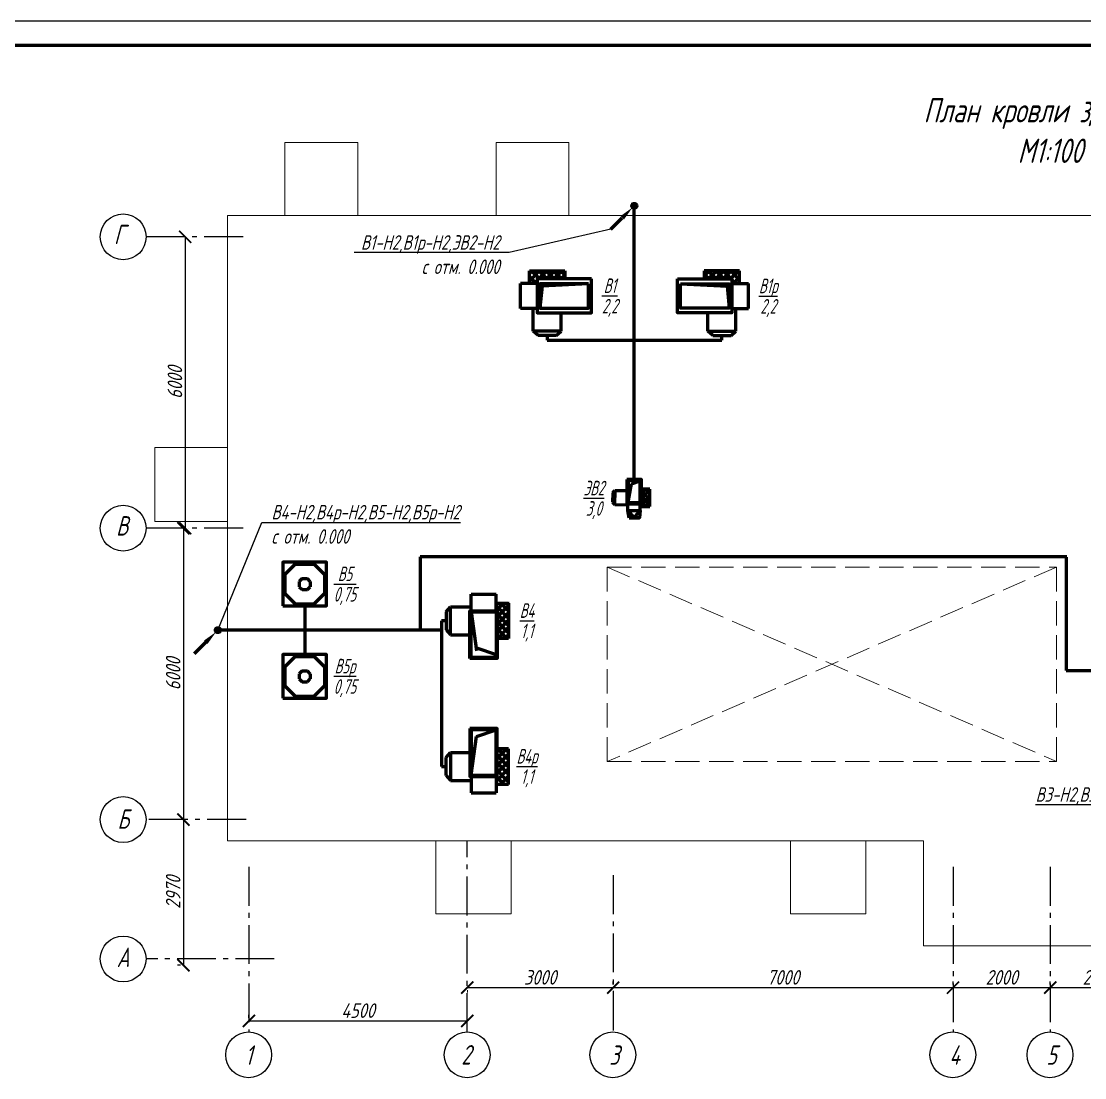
# Model space of a CAD drawing. Header units: millimetres. Extents: x -10490 to 5162, y -5053 to 76.
# Drawn here: x -4215.2 to -3996.2, y -141.7 to 75.9 of the extents above; entities that cross this region are included whole.
import ezdxf
from ezdxf import colors
from ezdxf.entities.mleader import LeaderData, LeaderLine
from ezdxf.math import Vec2, Vec3

# ---------------------------------------------------------------- set-up
doc = ezdxf.new("R2010")
doc.units = ezdxf.units.MM
doc.linetypes.add('GOST2.303 4', pattern=[7, 5, -2, 0])
doc.linetypes.add('gost6', pattern=[12, 8, -1.5, 1, -1.5])
doc.layers.get('Defpoints').update_dxf_attribs({"color": 33})
for name, color, linetype, lineweight in [('КаБель силовой (Вновь)', 1, 'Continuous', 60), ('Линия выноска', 137, 'Continuous', 25), ('Осевая', 4, 'gost6', 25), ('Размерная', 4, 'Continuous', 25), ('Рамка толстая', 7, 'Continuous', 60), ('Рамка тонкая', 5, 'Continuous', 25), ('Строительный', 251, 'Continuous', 13), ('Текст', 2, 'Continuous', 25), ('ЭлектрооБорудование (Вновь)', 160, 'Continuous', 60)]:
    doc.layers.add(name, color=color, linetype=linetype, lineweight=lineweight)
doc.styles.add('gost shx', font='gost.shx', dxfattribs={"oblique": 15})
doc.styles.add('SIMPLEX', font='simplex.shx', dxfattribs={"width": 0.7, "oblique": 15})
doc.styles.add('СИМПЛЕКС', font='simplex.shx', dxfattribs={"width": 0.7, "oblique": 15, "height": 500})
doc.dimstyles.new('ISO-25', dxfattribs={"dimtxt": 3, "dimasz": 2.5, "dimexe": 1.25, "dimexo": 0.625, "dimtad": 1, "dimtxsty": 'gost shx', "dimcen": 2.5, "dimclrt": 2, "dimadec": 0, "dimazin": 0, "dimtfac": 1, "dimtmove": 0, "dimatfit": 3, "dimfxl": 1, "dimarcsym": 0})
pattern_1 = [(225, (-5274.8399, -1922.0355), (0.75883164, -0.75883164), []), (315, (-5274.8399, -1922.0355), (0.75883164, 0.75883164), [])]

# ---------------------------------------------------------------- blocks, each defined once
blk = doc.blocks.new('_ArchTick')
at = {"color": 0, "linetype": 'ByBlock', "const_width": 0.15}
blk.add_lwpolyline([(-0.5, -0.5), (0.5, 0.5)], dxfattribs=at)
blk = doc.blocks.new('*D497')
at = {"layer": 'Defpoints', "color": 0, "lineweight": 30, "transparency": 16777216}
for p in [(-4168.29, -130.01), (-4123.34, -130.01), (-4123.34, -130.01)]:
    blk.add_point(p, dxfattribs=at)
at = {"layer": 'Размерная', "color": 0, "lineweight": -2, "transparency": 16777216}
for p, q in [((-4168.29, -129.39), (-4168.29, -128.76)), ((-4123.34, -129.39), (-4123.34, -128.76)), ((-4168.29, -130.01), (-4123.34, -130.01))]:
    blk.add_line(p, q, dxfattribs=at)
at = {"layer": 'Размерная', "color": 0, "lineweight": -2, "transparency": 16777216, "xscale": 2.5, "yscale": 2.5, "zscale": 2.5, "rotation": 180}
blk.add_blockref('_ArchTick', (-4168.29, -130.01), dxfattribs=at)
at = {"layer": 'Размерная', "color": 0, "lineweight": -2, "transparency": 16777216, "xscale": 2.5, "yscale": 2.5, "zscale": 2.5}
blk.add_blockref('_ArchTick', (-4123.34, -130.01), dxfattribs=at)
at = {"layer": 'Размерная', "color": 2, "transparency": 16777216, "insert": (-4145.82, -127.89), "char_height": 3, "attachment_point": 5, "style": 'gost shx'}
blk.add_mtext('4500', dxfattribs=at)
blk = doc.blocks.new('*D488')
at = {"layer": 'Defpoints', "color": 0, "lineweight": 30, "transparency": 16777216}
for p in [(-4123.34, -123.16), (-4093.29, -123.16), (-4093.29, -123.16)]:
    blk.add_point(p, dxfattribs=at)
at = {"layer": 'Размерная', "color": 0, "lineweight": -2, "transparency": 16777216}
for p, q in [((-4123.34, -122.54), (-4123.34, -121.91)), ((-4093.29, -122.54), (-4093.29, -121.91)), ((-4123.34, -123.16), (-4093.29, -123.16))]:
    blk.add_line(p, q, dxfattribs=at)
at = {"layer": 'Размерная', "color": 0, "lineweight": -2, "transparency": 16777216, "xscale": 2.5, "yscale": 2.5, "zscale": 2.5, "rotation": 180}
blk.add_blockref('_ArchTick', (-4123.34, -123.16), dxfattribs=at)
at = {"layer": 'Размерная', "color": 0, "lineweight": -2, "transparency": 16777216, "xscale": 2.5, "yscale": 2.5, "zscale": 2.5}
blk.add_blockref('_ArchTick', (-4093.29, -123.16), dxfattribs=at)
at = {"layer": 'Размерная', "color": 2, "transparency": 16777216, "insert": (-4108.32, -121.04), "char_height": 3, "attachment_point": 5, "style": 'gost shx'}
blk.add_mtext('3000', dxfattribs=at)
blk = doc.blocks.new('*D489')
at = {"layer": 'Defpoints', "color": 0, "lineweight": 30, "transparency": 16777216}
for p in [(-4093.29, -123.16), (-4023.29, -123.16), (-4023.29, -123.16)]:
    blk.add_point(p, dxfattribs=at)
at = {"layer": 'Размерная', "color": 0, "lineweight": -2, "transparency": 16777216}
for p, q in [((-4023.29, -122.54), (-4023.29, -121.91)), ((-4093.29, -123.16), (-4023.29, -123.16)), ((-4093.29, -123.79), (-4093.29, -124.41))]:
    blk.add_line(p, q, dxfattribs=at)
at = {"layer": 'Размерная', "color": 0, "lineweight": -2, "transparency": 16777216, "xscale": 2.5, "yscale": 2.5, "zscale": 2.5, "rotation": 180}
blk.add_blockref('_ArchTick', (-4093.29, -123.16), dxfattribs=at)
at = {"layer": 'Размерная', "color": 0, "lineweight": -2, "transparency": 16777216, "xscale": 2.5, "yscale": 2.5, "zscale": 2.5}
blk.add_blockref('_ArchTick', (-4023.29, -123.16), dxfattribs=at)
at = {"layer": 'Размерная', "color": 2, "transparency": 16777216, "insert": (-4058.29, -121.04), "char_height": 3, "attachment_point": 5, "style": 'gost shx'}
blk.add_mtext('7000', dxfattribs=at)
blk = doc.blocks.new('*D490')
at = {"layer": 'Defpoints', "color": 0, "lineweight": 30, "transparency": 16777216}
for p in [(-4023.29, -123.16), (-4003.29, -123.16), (-4003.29, -123.16)]:
    blk.add_point(p, dxfattribs=at)
at = {"layer": 'Размерная', "color": 0, "lineweight": -2, "transparency": 16777216}
for p, q in [((-4023.29, -122.54), (-4023.29, -121.91)), ((-4003.29, -122.54), (-4003.29, -121.91)), ((-4023.29, -123.16), (-4003.29, -123.16))]:
    blk.add_line(p, q, dxfattribs=at)
at = {"layer": 'Размерная', "color": 0, "lineweight": -2, "transparency": 16777216, "xscale": 2.5, "yscale": 2.5, "zscale": 2.5, "rotation": 180}
blk.add_blockref('_ArchTick', (-4023.29, -123.16), dxfattribs=at)
at = {"layer": 'Размерная', "color": 0, "lineweight": -2, "transparency": 16777216, "xscale": 2.5, "yscale": 2.5, "zscale": 2.5}
blk.add_blockref('_ArchTick', (-4003.29, -123.16), dxfattribs=at)
at = {"layer": 'Размерная', "color": 2, "transparency": 16777216, "insert": (-4013.29, -121.04), "char_height": 3, "attachment_point": 5, "style": 'gost shx'}
blk.add_mtext('2000', dxfattribs=at)
blk = doc.blocks.new('*D491')
at = {"layer": 'Defpoints', "color": 0, "lineweight": 30, "transparency": 16777216}
for p in [(-4003.29, -123.16), (-3983.29, -123.16), (-3983.29, -123.16)]:
    blk.add_point(p, dxfattribs=at)
at = {"layer": 'Размерная', "color": 0, "lineweight": -2, "transparency": 16777216}
for p, q in [((-4003.29, -122.54), (-4003.29, -121.91)), ((-3983.29, -122.54), (-3983.29, -121.91)), ((-4003.29, -123.16), (-3983.29, -123.16))]:
    blk.add_line(p, q, dxfattribs=at)
at = {"layer": 'Размерная', "color": 0, "lineweight": -2, "transparency": 16777216, "xscale": 2.5, "yscale": 2.5, "zscale": 2.5, "rotation": 180}
blk.add_blockref('_ArchTick', (-4003.29, -123.16), dxfattribs=at)
at = {"layer": 'Размерная', "color": 0, "lineweight": -2, "transparency": 16777216, "xscale": 2.5, "yscale": 2.5, "zscale": 2.5}
blk.add_blockref('_ArchTick', (-3983.29, -123.16), dxfattribs=at)
at = {"layer": 'Размерная', "color": 2, "transparency": 16777216, "insert": (-3993.29, -121.04), "char_height": 3, "attachment_point": 5, "style": 'gost shx'}
blk.add_mtext('2000', dxfattribs=at)
blk = doc.blocks.new('*D498')
at = {"layer": 'Defpoints', "color": 0, "lineweight": 30, "transparency": 16777216}
for p in [(-4181.4, 31.45), (-4181.4, -28.55), (-4181.4, -28.55)]:
    blk.add_point(p, dxfattribs=at)
at = {"layer": 'Размерная', "color": 0, "lineweight": -2, "transparency": 16777216}
for p, q in [((-4182.02, 31.45), (-4182.65, 31.45)), ((-4181.4, 31.45), (-4181.4, -28.55)), ((-4182.02, -28.55), (-4182.65, -28.55))]:
    blk.add_line(p, q, dxfattribs=at)
at = {"layer": 'Размерная', "color": 0, "lineweight": -2, "transparency": 16777216, "xscale": 2.5, "yscale": 2.5, "zscale": 2.5}
for p, rotation in [((-4181.4, 31.45), 90), ((-4181.4, -28.55), 270)]:
    blk.add_blockref('_ArchTick', p, dxfattribs=dict(at, rotation=rotation))
at = {"layer": 'Размерная', "color": 2, "transparency": 16777216, "insert": (-4183.52, 1.45), "char_height": 3, "attachment_point": 5, "rotation": 90, "style": 'gost shx'}
blk.add_mtext('6000', dxfattribs=at)
blk = doc.blocks.new('*D495')
at = {"layer": 'Defpoints', "color": 0, "lineweight": 30, "transparency": 16777216}
for p in [(-4181.76, -28.55), (-4181.76, -88.55), (-4181.76, -88.55)]:
    blk.add_point(p, dxfattribs=at)
at = {"layer": 'Размерная', "color": 0, "lineweight": -2, "transparency": 16777216}
for p, q in [((-4182.39, -28.55), (-4183.01, -28.55)), ((-4181.76, -28.55), (-4181.76, -88.55)), ((-4182.39, -88.55), (-4183.01, -88.55))]:
    blk.add_line(p, q, dxfattribs=at)
at = {"layer": 'Размерная', "color": 0, "lineweight": -2, "transparency": 16777216, "xscale": 2.5, "yscale": 2.5, "zscale": 2.5}
for p, rotation in [((-4181.76, -28.55), 90), ((-4181.76, -88.55), 270)]:
    blk.add_blockref('_ArchTick', p, dxfattribs=dict(at, rotation=rotation))
at = {"layer": 'Размерная', "color": 2, "transparency": 16777216, "insert": (-4183.89, -58.55), "char_height": 3, "attachment_point": 5, "rotation": 90, "style": 'gost shx'}
blk.add_mtext('6000', dxfattribs=at)
blk = doc.blocks.new('*D496')
at = {"layer": 'Defpoints', "color": 0, "lineweight": 30, "transparency": 16777216}
for p in [(-4181.76, -88.55), (-4181.76, -118.55), (-4181.76, -118.55)]:
    blk.add_point(p, dxfattribs=at)
at = {"layer": 'Размерная', "color": 0, "lineweight": -2, "transparency": 16777216}
for p, q in [((-4182.39, -88.55), (-4183.01, -88.55)), ((-4181.76, -88.55), (-4181.76, -118.55)), ((-4182.39, -118.55), (-4183.01, -118.55))]:
    blk.add_line(p, q, dxfattribs=at)
at = {"layer": 'Размерная', "color": 0, "lineweight": -2, "transparency": 16777216, "xscale": 2.5, "yscale": 2.5, "zscale": 2.5}
for p, rotation in [((-4181.76, -88.55), 90), ((-4181.76, -118.55), 270)]:
    blk.add_blockref('_ArchTick', p, dxfattribs=dict(at, rotation=rotation))
at = {"layer": 'Размерная', "color": 2, "transparency": 16777216, "insert": (-4183.89, -103.55), "char_height": 3, "attachment_point": 5, "rotation": 90, "style": 'gost shx'}
blk.add_mtext('2970', dxfattribs=at)
blk = doc.blocks.new('A$C0CDB385D')
at = {"layer": 'Рамка толстая'}
blk.add_line((589, 415), (20, 415), dxfattribs=at)
at = {"layer": 'Рамка тонкая'}
blk.add_line((594, 420), (0, 420), dxfattribs=at)
blk = doc.blocks.new('_None')

msp = doc.modelspace()

# ---------------------------------------------------------------- hatches: boundary and pattern name
at = {"layer": 'КаБель силовой (Вновь)'}
for points in [[(-4088.44061, 37.85317, 1), (-4089.44061, 37.85317, 1)], [(-4174.19156, -49.54637, 1), (-4175.19156, -49.54637, 1)]]:
    msp.add_hatch(color=256, dxfattribs=at).paths.add_polyline_path(points)
at = {"layer": 'ЭлектрооБорудование (Вновь)', "ltscale": 10}
h = msp.add_hatch(dxfattribs=at)
h.set_pattern_fill('ANSI37', color=256, scale=0.338, angle=180, style=0)
h.set_pattern_definition(pattern_1)
h.paths.add_polyline_path([(-4108.94579, 22.79217), (-4103.23879, 22.79217), (-4103.23879, 24.45317), (-4110.51879, 24.45317), (-4110.51879, 21.85317), (-4108.94579, 21.85317)])
h = msp.add_hatch(dxfattribs=at)
h.set_pattern_fill('ANSI37', color=256, scale=0.338, angle=180, style=0)
h.set_pattern_definition(pattern_1)
h.paths.add_polyline_path([(-4068.81179, 22.79217), (-4074.51879, 22.79217), (-4074.51879, 24.45317), (-4067.23879, 24.45317), (-4067.23879, 21.85317), (-4068.81179, 21.85317)])
h = msp.add_hatch(dxfattribs=at)
h.set_pattern_fill('ANSI37', color=256, scale=0.26, angle=-90, style=0)
h.set_pattern_definition([(315, (-2613.3797, -2461.6463), (0.58371665, 0.58371665), []), (45, (-2613.3797, -2461.6463), (-0.58371665, 0.58371665), [])])
h.paths.add_polyline_path([(-4087.73262, -24.07135), (-4087.72841, -23.51397), (-4087.47842, -23.51585), (-4087.45565, -20.50094), (-4085.7057, -20.51416), (-4085.73268, -24.08646)])
h = msp.add_hatch(dxfattribs=at)
h.set_pattern_fill('ANSI37', color=256, scale=0.338, angle=90, style=0)
h.set_pattern_definition([(135, (-5786.316, 1125.1231), (-0.75883164, -0.75883164), []), (225, (-5786.316, 1125.1231), (0.75883164, -0.75883164), [])])
h.paths.add_polyline_path([(-4117.1435, -45.53459), (-4117.1435, -51.24159), (-4114.8035, -51.24159), (-4114.8035, -43.96159), (-4117.4035, -43.96159), (-4117.4035, -45.53459)])
h = msp.add_hatch(dxfattribs=at)
h.set_pattern_fill('ANSI37', color=256, scale=0.338, angle=90, style=0)
h.set_pattern_definition([(135, (-5786.316, 1126.3595), (-0.75883164, -0.75883164), []), (225, (-5786.316, 1126.3595), (0.75883164, -0.75883164), [])])
h.paths.add_polyline_path([(-4117.1435, -79.66859), (-4117.1435, -73.96159), (-4114.8035, -73.96159), (-4114.8035, -81.24159), (-4117.4035, -81.24159), (-4117.4035, -79.66859)])

# ---------------------------------------------------------------- linework, layer by layer
at = {"layer": 'КаБель силовой (Вновь)'}
for p, q in [((-4088.94061, -18.50467), (-4088.94061, 37.85317)), ((-4093.73504, 33.05874), (-4091.41548, 35.37829)), ((-4106.87879, 11.15317), (-4106.87879, 10.15317)), ((-4070.87879, 10.15317), (-4070.87879, 11.15317)), ((-4106.87879, 10.15317), (-4070.87879, 10.15317)), ((-4133.02705, -34.4554), (-4133.02705, -49.4554)), ((-3999.88929, -34.4554), (-4133.02703, -34.4554)), ((-4000.00279, -34.48741), (-4000.00279, -57.8696)), ((-4156.79156, -44.54683), (-4156.79156, -54.54683)), ((-4127.65602, -47.60159), (-4128.65602, -47.60159)), ((-4128.65602, -47.60159), (-4128.65602, -77.60159)), ((-4128.65602, -49.54637), (-4174.69156, -49.54637)), ((-4179.48598, -54.3408), (-4177.16643, -52.02124)), ((-4000.00279, -57.8696), (-3913.29156, -57.8696)), ((-4128.65602, -77.60159), (-4127.65602, -77.60159))]:
    msp.add_line(p, q, dxfattribs=at)
for centre in [(-4088.94061, 37.85317), (-4174.69156, -49.54637)]:
    msp.add_circle(centre, 0.5, dxfattribs=at)
for points in [[(-4091.76904, 35.73185), (-4091.06193, 35.02474), (-4089.29416, 37.49961)], [(-4177.51998, -51.66769), (-4176.81288, -52.3748), (-4175.04511, -49.89992)]]:
    msp.add_solid(points, dxfattribs=at)
at = {"layer": 'Осевая'}
for p, q in [((-4169.50653, 31.45355), (-4189.46412, 31.45355)), ((-4169.50653, -28.54645), (-4189.46412, -28.54645)), ((-4180.63218, -28.54645), (-4180.63218, -28.54645)), ((-4168.87368, -88.54645), (-4189.46412, -88.54645)), ((-4123.34351, -132.27473), (-4123.34351, -92.94683)), ((-4168.29156, -98.28098), (-4168.29156, -132.27501)), ((-4023.29156, -98.28098), (-4023.29156, -132.27501)), ((-4003.29156, -98.28098), (-4003.29156, -132.27501)), ((-4093.29156, -100.00419), (-4093.29156, -132.27501)), ((-4163.07662, -117.24683), (-4189.46412, -117.24683))]:
    msp.add_line(p, q, dxfattribs=at)
at = {"layer": 'Рамка тонкая'}
for centre in [(-4194.18256, 31.45355), (-4194.18256, -28.54645), (-4194.18256, -88.54645), (-4194.18256, -117.24683), (-4168.34351, -136.99317), (-4123.34351, -136.99317), (-4093.34351, -136.99317), (-4023.34351, -136.99317), (-4003.34351, -136.99317)]:
    msp.add_circle(centre, 4.71844, dxfattribs=at)
at = {"layer": 'Строительный', "linetype": 'GOST2.303 4'}
for p, q in [((-4094.4896, -36.56609), (-4094.4896, -76.59743)), ((-4094.4896, -36.56609), (-4001.9896, -76.59743)), ((-4001.9896, -36.56609), (-4094.4896, -76.59743)), ((-4094.4896, -36.56609), (-4001.9896, -36.56609)), ((-4001.9896, -36.56609), (-4001.9896, -76.59743)), ((-4094.4896, -76.59743), (-4001.9896, -76.59743))]:
    msp.add_line(p, q, dxfattribs=at)
at = {"layer": 'Строительный', "ltscale": 100}
msp.add_line((-4029.39156, -109.54683), (-4029.39156, -99.34683), dxfattribs=at)
for points in [[(-4145.89156, 35.85317), (-4145.89156, 50.85317), (-4160.89156, 50.85317), (-4160.89156, 35.85317)], [(-4102.39156, 35.85317), (-4102.39156, 50.85317), (-4117.39156, 50.85317), (-4117.39156, 35.85317)], [(-4172.69156, 35.85317), (-3833.89156, 35.85317), (-3833.89156, -92.94683), (-3981.39156, -92.94683), (-3981.39156, -114.54645), (-4029.39156, -114.54645), (-4029.39156, -92.94683), (-4172.69156, -92.94683), (-4172.69156, 35.85317)], [(-4172.69156, -11.94683), (-4187.69156, -11.94683), (-4187.69156, -27.14683), (-4172.69156, -27.14683)], [(-4114.29156, -92.94683), (-4114.29156, -107.94683), (-4129.79156, -107.94683), (-4129.79156, -92.94683)], [(-4056.74156, -92.94683), (-4056.74156, -107.94683), (-4041.24156, -107.94683), (-4041.24156, -92.94683)]]:
    msp.add_lwpolyline(points, dxfattribs=at)
at = {"layer": 'Строительный'}
msp.add_lwpolyline([(-4123.29156, -123.70499), (-4123.29156, -124.17839)], dxfattribs=at)
at = {"layer": 'ЭлектрооБорудование (Вновь)', "ltscale": 10}
for p, q in [((-4110.51879, 21.85317), (-4110.51879, 24.45317)), ((-4110.51879, 24.45317), (-4103.23879, 24.45317)), ((-4103.23879, 24.45317), (-4103.23879, 22.79217)), ((-4067.23879, 24.45317), (-4074.51879, 24.45317)), ((-4074.51879, 24.45317), (-4074.51879, 22.79217)), ((-4067.23879, 21.85317), (-4067.23879, 24.45317)), ((-4108.94579, 21.85436), (-4112.33879, 21.85436)), ((-4112.33879, 16.73117), (-4112.33879, 21.85317)), ((-4108.94579, 21.85317), (-4112.33879, 21.85317)), ((-4068.81179, 21.85436), (-4065.41879, 21.85436)), ((-4068.81179, 21.85317), (-4065.41879, 21.85317)), ((-4065.41879, 16.73117), (-4065.41879, 21.85317)), ((-4108.94579, 16.74679), (-4112.33879, 16.73117)), ((-4108.94579, 16.73117), (-4112.33879, 16.73117)), ((-4109.75779, 12.00569), (-4109.75779, 16.73117)), ((-4103.99979, 12.00569), (-4103.99979, 15.79217)), ((-4073.75779, 12.00569), (-4073.75779, 15.79217)), ((-4068.81179, 16.74679), (-4065.41879, 16.73117)), ((-4068.81179, 16.73117), (-4065.41879, 16.73117)), ((-4067.99979, 12.00569), (-4067.99979, 16.73117)), ((-4108.74025, 11.15317), (-4109.75779, 12.00569)), ((-4103.99979, 12.00569), (-4109.75779, 12.00569)), ((-4105.01733, 11.15317), (-4108.74025, 11.15317)), ((-4105.01733, 11.15317), (-4103.99979, 12.00569)), ((-4072.74025, 11.15317), (-4073.75779, 12.00569)), ((-4073.75779, 12.00569), (-4067.99979, 12.00569)), ((-4072.74025, 11.15317), (-4069.01733, 11.15317)), ((-4069.01733, 11.15317), (-4067.99979, 12.00569)), ((-4090.22645, -23.24509), (-4089.52943, -19.3823)), ((-4089.52943, -19.3823), (-4087.69253, -18.7641)), ((-4093.38175, -21.28615), (-4093.39602, -23.1762)), ((-4093.38175, -21.28615), (-4092.94504, -20.77284)), ((-4092.94504, -20.77284), (-4092.95608, -22.23444)), ((-4092.94504, -20.77284), (-4090.45793, -20.79162)), ((-4085.7057, -20.51416), (-4087.45565, -20.50094)), ((-4085.73251, -24.06406), (-4085.7057, -20.51416)), ((-4093.39602, -23.1762), (-4092.96712, -23.69605)), ((-4092.96712, -23.69605), (-4092.95608, -22.23444)), ((-4092.96712, -23.69605), (-4090.23002, -23.71672)), ((-4090.23922, -24.93504), (-4090.22834, -23.49508)), ((-4087.73929, -24.95392), (-4087.72841, -23.51397)), ((-4087.73262, -24.07135), (-4085.73268, -24.08646)), ((-4090.23708, -24.92278), (-4088.96268, -26.42812)), ((-4088.96268, -26.42812), (-4087.72305, -24.89962)), ((-4090.00818, -26.44007), (-4089.99818, -26.43007)), ((-4089.99818, -26.43007), (-4087.85848, -26.43007)), ((-4087.85848, -26.43007), (-4087.84848, -26.44007)), ((-4158.76126, -35.97077), (-4154.82185, -35.97077)), ((-4160.86761, -38.07713), (-4160.86761, -42.01654)), ((-4157.33322, -38.92592), (-4156.24989, -38.92592)), ((-4152.7155, -38.07713), (-4152.7155, -42.01654)), ((-4157.91247, -39.50516), (-4157.91247, -40.5885)), ((-4157.91247, -40.5885), (-4157.33322, -41.16775)), ((-4157.33322, -41.16775), (-4156.24989, -41.16775)), ((-4155.67064, -39.50516), (-4155.67064, -40.5885)), ((-4122.5255, -42.14159), (-4117.4023, -42.11801)), ((-4122.5255, -45.53459), (-4122.5255, -42.14159)), ((-4122.50988, -45.53459), (-4122.5255, -42.14159)), ((-4117.4035, -45.53459), (-4117.4035, -42.14159)), ((-4117.4023, -45.53459), (-4117.4023, -42.14159)), ((-4158.76126, -44.12289), (-4154.82185, -44.12289)), ((-4127.65602, -45.74013), (-4126.8035, -44.72259)), ((-4127.65602, -45.74013), (-4127.65602, -49.46306)), ((-4126.8035, -44.72259), (-4122.5255, -44.72259)), ((-4126.8035, -50.48059), (-4126.8035, -44.72259)), ((-4122.5255, -45.79459), (-4121.44933, -53.77376)), ((-4117.4035, -43.96159), (-4114.8035, -43.96159)), ((-4117.1435, -45.53459), (-4117.1435, -55.40159)), ((-4114.8035, -43.96159), (-4114.8035, -51.24159)), ((-4127.65602, -49.46306), (-4126.8035, -50.48059)), ((-4126.8035, -50.48059), (-4122.7855, -50.48059)), ((-4114.8035, -51.24159), (-4117.1435, -51.24159)), ((-4121.44933, -53.15556), (-4117.4035, -54.52339)), ((-4158.76126, -54.97077), (-4154.82185, -54.97077)), ((-4160.86761, -57.07713), (-4160.86761, -61.01654)), ((-4157.91247, -58.50516), (-4157.91247, -59.5885)), ((-4157.33322, -57.92592), (-4156.24989, -57.92592)), ((-4155.67064, -58.50516), (-4155.67064, -59.5885)), ((-4152.7155, -57.07713), (-4152.7155, -61.01654)), ((-4157.91247, -59.5885), (-4157.33322, -60.16775)), ((-4157.33322, -60.16775), (-4156.24989, -60.16775)), ((-4158.76126, -63.12289), (-4154.82185, -63.12289)), ((-4121.44933, -71.42943), (-4117.4035, -70.06159)), ((-4117.1435, -79.66859), (-4117.1435, -69.80159)), ((-4122.5255, -79.40859), (-4121.44933, -71.42943)), ((-4114.8035, -73.96159), (-4117.1435, -73.96159)), ((-4114.8035, -81.24159), (-4114.8035, -73.96159)), ((-4127.65602, -75.74013), (-4126.8035, -74.72259)), ((-4127.65602, -79.46306), (-4127.65602, -75.74013)), ((-4126.8035, -74.72259), (-4122.7855, -74.72259)), ((-4126.8035, -74.72259), (-4126.8035, -80.48059)), ((-4127.65602, -79.46306), (-4126.8035, -80.48059)), ((-4126.8035, -80.48059), (-4122.5255, -80.48059)), ((-4122.50988, -79.66859), (-4122.51788, -81.40767)), ((-4117.4035, -79.66859), (-4117.4035, -81.40751)), ((-4122.51788, -81.40751), (-4122.5255, -83.06159)), ((-4122.5255, -83.06159), (-4117.4035, -83.06159)), ((-4117.4035, -81.24159), (-4114.8035, -81.24159)), ((-4117.4023, -81.40751), (-4117.4023, -83.06159))]:
    msp.add_line(p, q, dxfattribs=at)
for points in [[(-4097.75381, 22.79217), (-4108.94579, 22.79217), (-4108.94579, 15.79217), (-4097.75381, 15.79217)], [(-4080.00377, 22.79217), (-4068.81179, 22.79217), (-4068.81179, 15.79217), (-4080.00377, 15.79217)], [(-4098.3498, 21.79217), (-4108.3498, 21.79217), (-4108.3498, 16.79217), (-4098.3498, 16.79217)], [(-4079.40778, 21.79217), (-4069.40778, 21.79217), (-4069.40778, 16.79217), (-4079.40778, 16.79217)], [(-4090.44057, -18.49334), (-4090.47833, -23.49319), (-4087.47842, -23.51585), (-4087.44065, -18.516)], [(-4090.19246, -18.74522), (-4090.22645, -23.24509), (-4087.72652, -23.26397), (-4087.69253, -18.7641)], [(-4090.00818, -26.44007), (-4090.23902, -24.90859), (-4087.72035, -24.88913), (-4087.84848, -26.44007)], [(-4161.29156, -44.54683), (-4152.29156, -44.54683), (-4152.29156, -35.54683), (-4161.29156, -35.54683)], [(-4122.7855, -55.40159), (-4122.7855, -45.53459), (-4117.1435, -45.53459), (-4117.1435, -55.40159)], [(-4122.5255, -55.14159), (-4122.5255, -45.79459), (-4117.4035, -45.79459), (-4117.4035, -55.14159)], [(-4161.29155, -63.54683), (-4152.29155, -63.54683), (-4152.29155, -54.54683), (-4161.29155, -54.54683)], [(-4122.7855, -69.80159), (-4122.7855, -79.66859), (-4117.1435, -79.66859), (-4117.1435, -69.80159)], [(-4122.5255, -70.06159), (-4122.5255, -79.40859), (-4117.4035, -79.40859), (-4117.4035, -70.06159)]]:
    msp.add_lwpolyline(points, close=True, dxfattribs=at)
for points in [[(-4158.76126, -35.97077), (-4160.86761, -38.07713)], [(-4152.7155, -38.07713), (-4154.82185, -35.97077)], [(-4157.33322, -38.92592), (-4157.91247, -39.50516)], [(-4155.67064, -39.50516), (-4156.24989, -38.92592)], [(-4156.24989, -41.16775), (-4155.67064, -40.5885)], [(-4160.86761, -42.01654), (-4158.76126, -44.12289)], [(-4160.86761, -42.01654), (-4158.76126, -44.12289)], [(-4154.82185, -44.12289), (-4152.7155, -42.01654)], [(-4158.76126, -54.97077), (-4160.86761, -57.07713)], [(-4152.7155, -57.07713), (-4154.82185, -54.97077)], [(-4157.33322, -57.92592), (-4157.91247, -58.50516)], [(-4155.67064, -58.50516), (-4156.24989, -57.92592)], [(-4160.86761, -61.01654), (-4158.76126, -63.12289)], [(-4160.86761, -61.01654), (-4158.76126, -63.12289)], [(-4156.24989, -60.16775), (-4155.67064, -59.5885)], [(-4154.82185, -63.12289), (-4152.7155, -61.01654)]]:
    msp.add_lwpolyline(points, dxfattribs=at)
for points in [[(-4098.3498, 21.79217, 0), (-4107.92628, 21.28583, 0), (-4108.3498, 16.79217, 0)], [(-4079.40778, 21.79217, 0), (-4069.8313, 21.28583, 0), (-4069.40778, 16.79217, 0)]]:
    msp.add_polyline3d(points, dxfattribs=at)

# ---------------------------------------------------------------- block references
msp.add_blockref('A$C0CDB385D', (-4252.0436, -344.14684))

# ---------------------------------------------------------------- texts
at = {"layer": 'Текст', "style": 'SIMPLEX', "oblique": 15, "width": 0.7}
for s, p in [('1', (-4169.07626, -139.04695)), ('3', (-4094.07626, -139.04695)), ('4', (-4024.07626, -139.04695)), ('5', (-4004.07626, -139.04695))]:
    msp.add_text(s, height=4, dxfattribs=at).set_placement(p)
at = {"layer": 'Текст', "attachment_point": 5, "style": 'SIMPLEX'}
for s, insert, char_height, width in [('План кровли зд. 851/1 \\PМ1:100', (-4003.29156, 53.35317), 5, 338.8), ('\\A1;{\\W0.6;\\SВ1/2,2;}', (-4093.9823, 19.29217), 3, 5.6507904), ('\\A1;{\\W0.6;\\SВ1р/2,2;}', (-4061.35902, 19.24991), 3, 5.6507904), ('\\A1;{\\W0.6;\\SЭВ2/3,0;}', (-4097.26671, -22.3755), 3, 5.6507904), ('\\A1;{\\W0.6;\\SВ5/0,75;}', (-4148.52004, -40.04683), 3, 5.6507904), ('\\A1;{\\W0.6;\\SВ4/1,1;}', (-4111.03199, -47.60159), 3, 5.6507904), ('\\A1;{\\W0.6;\\SВ5р/0,75;}', (-4148.52004, -59.04683), 3, 5.6507904), ('\\A1;{\\W0.6;\\SВ4р/1,1;}', (-4111.03199, -77.60159), 3, 5.6507904), ('2', (-4123.56787, -136.98973), 4, 6.2681104)]:
    msp.add_mtext(s, dxfattribs=dict(at, insert=insert, char_height=char_height, width=width))
at = {"layer": 'Текст', "char_height": 4, "attachment_point": 1, "style": 'SIMPLEX'}
for s, insert in [('Г', (-4196.0832, 33.93908)), ('B', (-4195.62913, -26.06092)), ('Б', (-4195.36073, -86.43357)), ('А', (-4195.51996, -114.91141))]:
    msp.add_mtext(s, dxfattribs=dict(at, insert=insert))

# ---------------------------------------------------------------- dimensions: what is measured, and where the dimension line sits
at = {"layer": 'Размерная'}
for base, p1, p2, picture, middle in [((-4181.39743, -28.54645), (-4181.39743, 31.45355), (-4181.39743, -28.54645), '*D498', (-4183.52243, 1.45355)), ((-4181.76033, -88.54645), (-4181.76033, -28.54645), (-4181.76033, -88.54645), '*D495', (-4183.88533, -58.54645))]:
    dim = msp.add_linear_dim(base=base, p1=p1, p2=p2, angle=90, dimstyle='ISO-25', override={"dimlfac": 100, "dimrnd": 500, "dimblk1": 'ArchTick', "dimblk2": 'ArchTick', "dimsah": 1}, dxfattribs=at)
    dim.commit()
    dim.dimension.update_dxf_attribs({"geometry": picture, "text_midpoint": middle})
dim = msp.add_linear_dim(base=(-4181.76033, -118.54645), p1=(-4181.76033, -88.54645), p2=(-4181.76033, -118.54645), angle=90, text='2970', dimstyle='ISO-25', override={"dimlfac": 100, "dimrnd": 500, "dimblk1": 'ArchTick', "dimblk2": 'ArchTick', "dimsah": 1}, dxfattribs=at)
dim.commit()
dim.dimension.update_dxf_attribs({"geometry": '*D496', "text_midpoint": (-4183.88533, -103.54645)})
for base, p1, p2, picture, middle in [((-4093.291556, -123.160564), (-4123.343512, -123.160564), (-4093.291556, -123.160564), '*D488', (-4108.317534, -121.035564)), ((-4023.29156, -123.16056), (-4093.29156, -123.16056), (-4023.29156, -123.16056), '*D489', (-4058.29156, -121.03556)), ((-4003.29156, -123.16056), (-4023.29156, -123.16056), (-4003.29156, -123.16056), '*D490', (-4013.29156, -121.03556)), ((-3983.29156, -123.16056), (-4003.29156, -123.16056), (-3983.29156, -123.16056), '*D491', (-3993.29156, -121.03556)), ((-4123.343512, -130.014579), (-4168.291556, -130.014579), (-4123.343512, -130.014579), '*D497', (-4145.817534, -127.889579))]:
    dim = msp.add_linear_dim(base=base, p1=p1, p2=p2, dimstyle='ISO-25', override={"dimlfac": 100, "dimrnd": 500, "dimblk1": 'ArchTick', "dimblk2": 'ArchTick', "dimsah": 1}, dxfattribs=at)
    dim.commit()
    dim.dimension.update_dxf_attribs({"geometry": picture, "text_midpoint": middle})

# ---------------------------------------------------------------- leaders
at = {"layer": 'Линия выноска'}
ml = msp.add_multileader_mtext('Standard', dxfattribs=at)
ml.set_content('В1-Н2,В1р-Н2,ЭВ2-Н2\\Pс отм. 0.000', color=2, style='СИМПЛЕКС')
ml.set_leader_properties()
ml.set_arrow_properties(name='NONE')
ml.build(insert=Vec2(0, 0))
ml.multileader.update_dxf_attribs({"text_left_attachment_type": 6, "text_right_attachment_type": 6, "dogleg_length": 0, "arrow_head_size": 2})
ctx = ml.context
ctx.base_point, ctx.char_height, ctx.arrow_head_size, ctx.plane_origin = Vec3(-4156.24096, 28.20028), 3, 2, Vec3(-4140.15458, -5.9892)
ctx.left_attachment, ctx.right_attachment, ctx.text_align_type = 6, 6, 2
notes = []
notes.append((ctx, [(1, (1, 1, 0), (-4114.69023, 28.20028), (-1, 0), 0, [(0, [(-4093.73504, 33.05874)], 0, [])])]))
ctx.mtext.insert, ctx.mtext.alignment, ctx.mtext.flow_direction = Vec3(-4116.69023, 31.80028), 3, 5
ml = msp.add_multileader_mtext('Standard', dxfattribs=at)
ml.set_content('В4-Н2,В4р-Н2,В5-Н2,В5р-Н2\\Pс отм. 0.000', color=2, style='СИМПЛЕКС')
ml.set_leader_properties()
ml.set_arrow_properties(name='NONE')
ml.build(insert=Vec2(0, 0))
ml.multileader.update_dxf_attribs({"text_left_attachment_type": 6, "text_right_attachment_type": 6, "dogleg_length": 0, "arrow_head_size": 2})
ctx = ml.context
ctx.base_point, ctx.char_height, ctx.arrow_head_size, ctx.plane_origin = Vec3(-4165.64083, -27.34038), 3, 2, Vec3(-4130.53785, -57.70336)
ctx.left_attachment, ctx.right_attachment = 6, 6
notes.append((ctx, [(0, (1, 1, 0), (-4165.64083, -27.34038), (1, 0), 0, [(0, [(-4174.69156, -49.54637)], 0, [])])]))
ctx.mtext.insert, ctx.mtext.flow_direction = Vec3(-4163.64083, -23.74038), 5
ml = msp.add_multileader_mtext('Standard', dxfattribs=at)
ml.set_content('В3-Н2,В3р-Н2, ККБ1-Н2, ККБ2-Н2\\Pс отм. 0.000', color=2, style='СИМПЛЕКС')
ml.set_leader_properties()
ml.set_arrow_properties(name='NONE')
ml.build(insert=Vec2(0, 0))
ml.multileader.update_dxf_attribs({"text_left_attachment_type": 6, "text_right_attachment_type": 6, "dogleg_length": 0, "arrow_head_size": 2})
ctx = ml.context
ctx.base_point, ctx.char_height, ctx.arrow_head_size, ctx.plane_origin = Vec3(-4022.0911, -85.48518), 3, 2, Vec3(-3983.90471, -119.67466)
ctx.left_attachment, ctx.right_attachment, ctx.text_align_type = 6, 6, 2
notes.append((ctx, [(1, (1, 1, 0), (-3958.44036, -85.48518), (-1, 0), 0, [(0, [(-3954.497, -57.8696)], 0, [])])]))
ctx.mtext.insert, ctx.mtext.alignment, ctx.mtext.flow_direction = Vec3(-3960.44036, -81.88518), 3, 5
for ctx, leaders in notes:
    for number, flags, end, landing, length, lines in leaders:
        leader = LeaderData()
        leader.index, (leader.has_last_leader_line, leader.has_dogleg_vector, leader.attachment_direction) = number, flags
        leader.last_leader_point, leader.dogleg_vector, leader.dogleg_length = Vec3(end), Vec3(landing), length
        for number, points, colour, breaks in lines:
            line = LeaderLine()
            line.index, line.vertices, line.color, line.breaks = number, Vec3.list(points), colors.encode_raw_color(colour), breaks
            leader.lines.append(line)
        ctx.leaders.append(leader)

doc.saveas('drawing.dxf')
